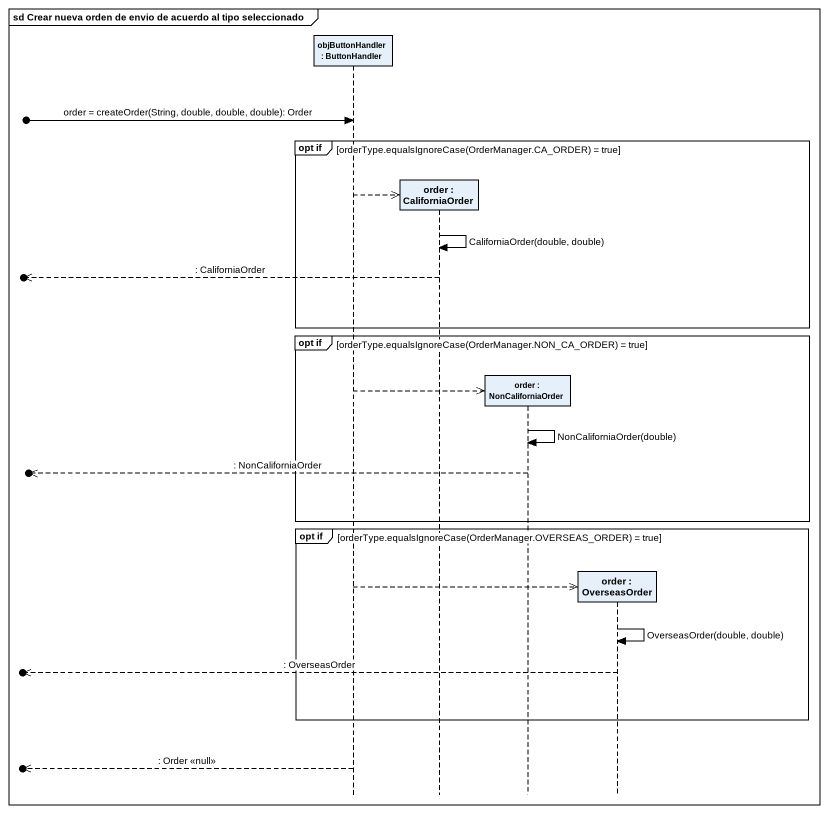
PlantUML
@startuml
mainframe sd Crear nueva orden de envio de acuerdo al tipo seleccionado
hide footbox
participant "objButtonHandler : ButtonHandler" as objButtonHandler
participant "order : CaliforniaOrder" as order
participant "order : NonCaliforniaOrder" as order_2
participant "order : OverseasOrder" as order_3

[o-> objButtonHandler : order = createOrder(String, double, double, double): Order
group opt if [orderType.equalsIgnoreCase(OrderManager.CA_ORDER) = true]
  objButtonHandler -->> order **
  order -> order : CaliforniaOrder(double, double)
  [o<<-- order : : CaliforniaOrder
end
group opt if [orderType.equalsIgnoreCase(OrderManager.NON_CA_ORDER) = true]
  objButtonHandler -->> order_2 **
  order_2 -> order_2 : NonCaliforniaOrder(double)
  [o<<-- order_2 : : NonCaliforniaOrder
end
group opt if [orderType.equalsIgnoreCase(OrderManager.OVERSEAS_ORDER) = true]
  objButtonHandler -->> order_3 **
  order_3 -> order_3 : OverseasOrder(double, double)
  [o<<-- order_3 : : OverseasOrder
end
[o<<-- objButtonHandler : : Order <<null>>
@enduml
